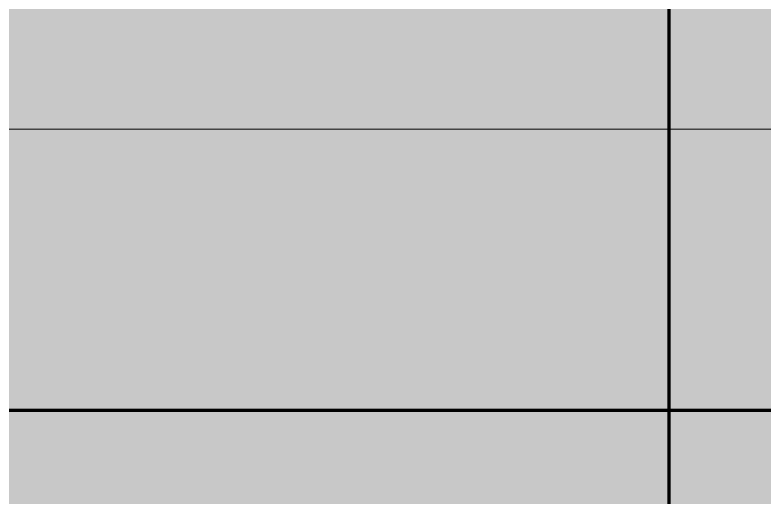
# Model space of a CAD drawing. Header units: millimetres. Extents: x 0 to 209, y 3 to 297.
# Drawn here: x 44.41 to 57.5, y 41.07 to 49.5 of the extents above; entities that cross this region are included whole.
import ezdxf
from ezdxf.xclip import XClip

# ---------------------------------------------------------------- set-up
doc = ezdxf.new("R2010")
doc.units = ezdxf.units.MM
doc.header["$MEASUREMENT"] = 0
doc.layers.get('0').update_dxf_attribs({"linetype": 'CONTINUOUS'})

# ---------------------------------------------------------------- blocks, each defined once
blk = doc.blocks.new('MF286C030')
at = {"color": 0, "linetype": 'Continuous', "lineweight": 100, "true_color": 0x000007}
blk.add_lwpolyline([(55.822, 62.765), (55.822, 7.337), (55.822, 7.337)], dxfattribs=at)

msp = doc.modelspace()

# ---------------------------------------------------------------- hatches: boundary and pattern name
at = {"true_color": 0xffffff}
msp.add_hatch(color=0, dxfattribs=at).paths.add_polyline_path([(-0.131, 297.01), (-0.131, 2.547), (208.442, 2.547), (208.442, 297.01)])
msp.add_hatch(color=0, dxfattribs=at).paths.add_polyline_path([(-0.131, 297.01), (-0.131, 2.547), (208.442, 2.547), (208.442, 297.01)])

# ---------------------------------------------------------------- linework, layer by layer
at = {"color": 0, "linetype": 'Continuous', "lineweight": 20, "true_color": 0x000007}
msp.add_lwpolyline([(19.898, 47.51), (81.133, 47.51), (81.133, 47.51)], dxfattribs=at)
at = {"color": 0, "linetype": 'Continuous', "lineweight": 100, "true_color": 0x000007}
msp.add_lwpolyline([(19.783, 42.605), (81.002, 42.605), (81.002, 42.605)], dxfattribs=at)

# ---------------------------------------------------------------- block references
at = {"color": 0, "true_color": 0xffffff}
ref = msp.add_blockref('MF286C030', (0, 0), dxfattribs=at)
XClip(ref).set_block_clipping_path([(0, 2.5305243446), (208.6552434457, 297.01)])

doc.saveas('drawing.dxf')
